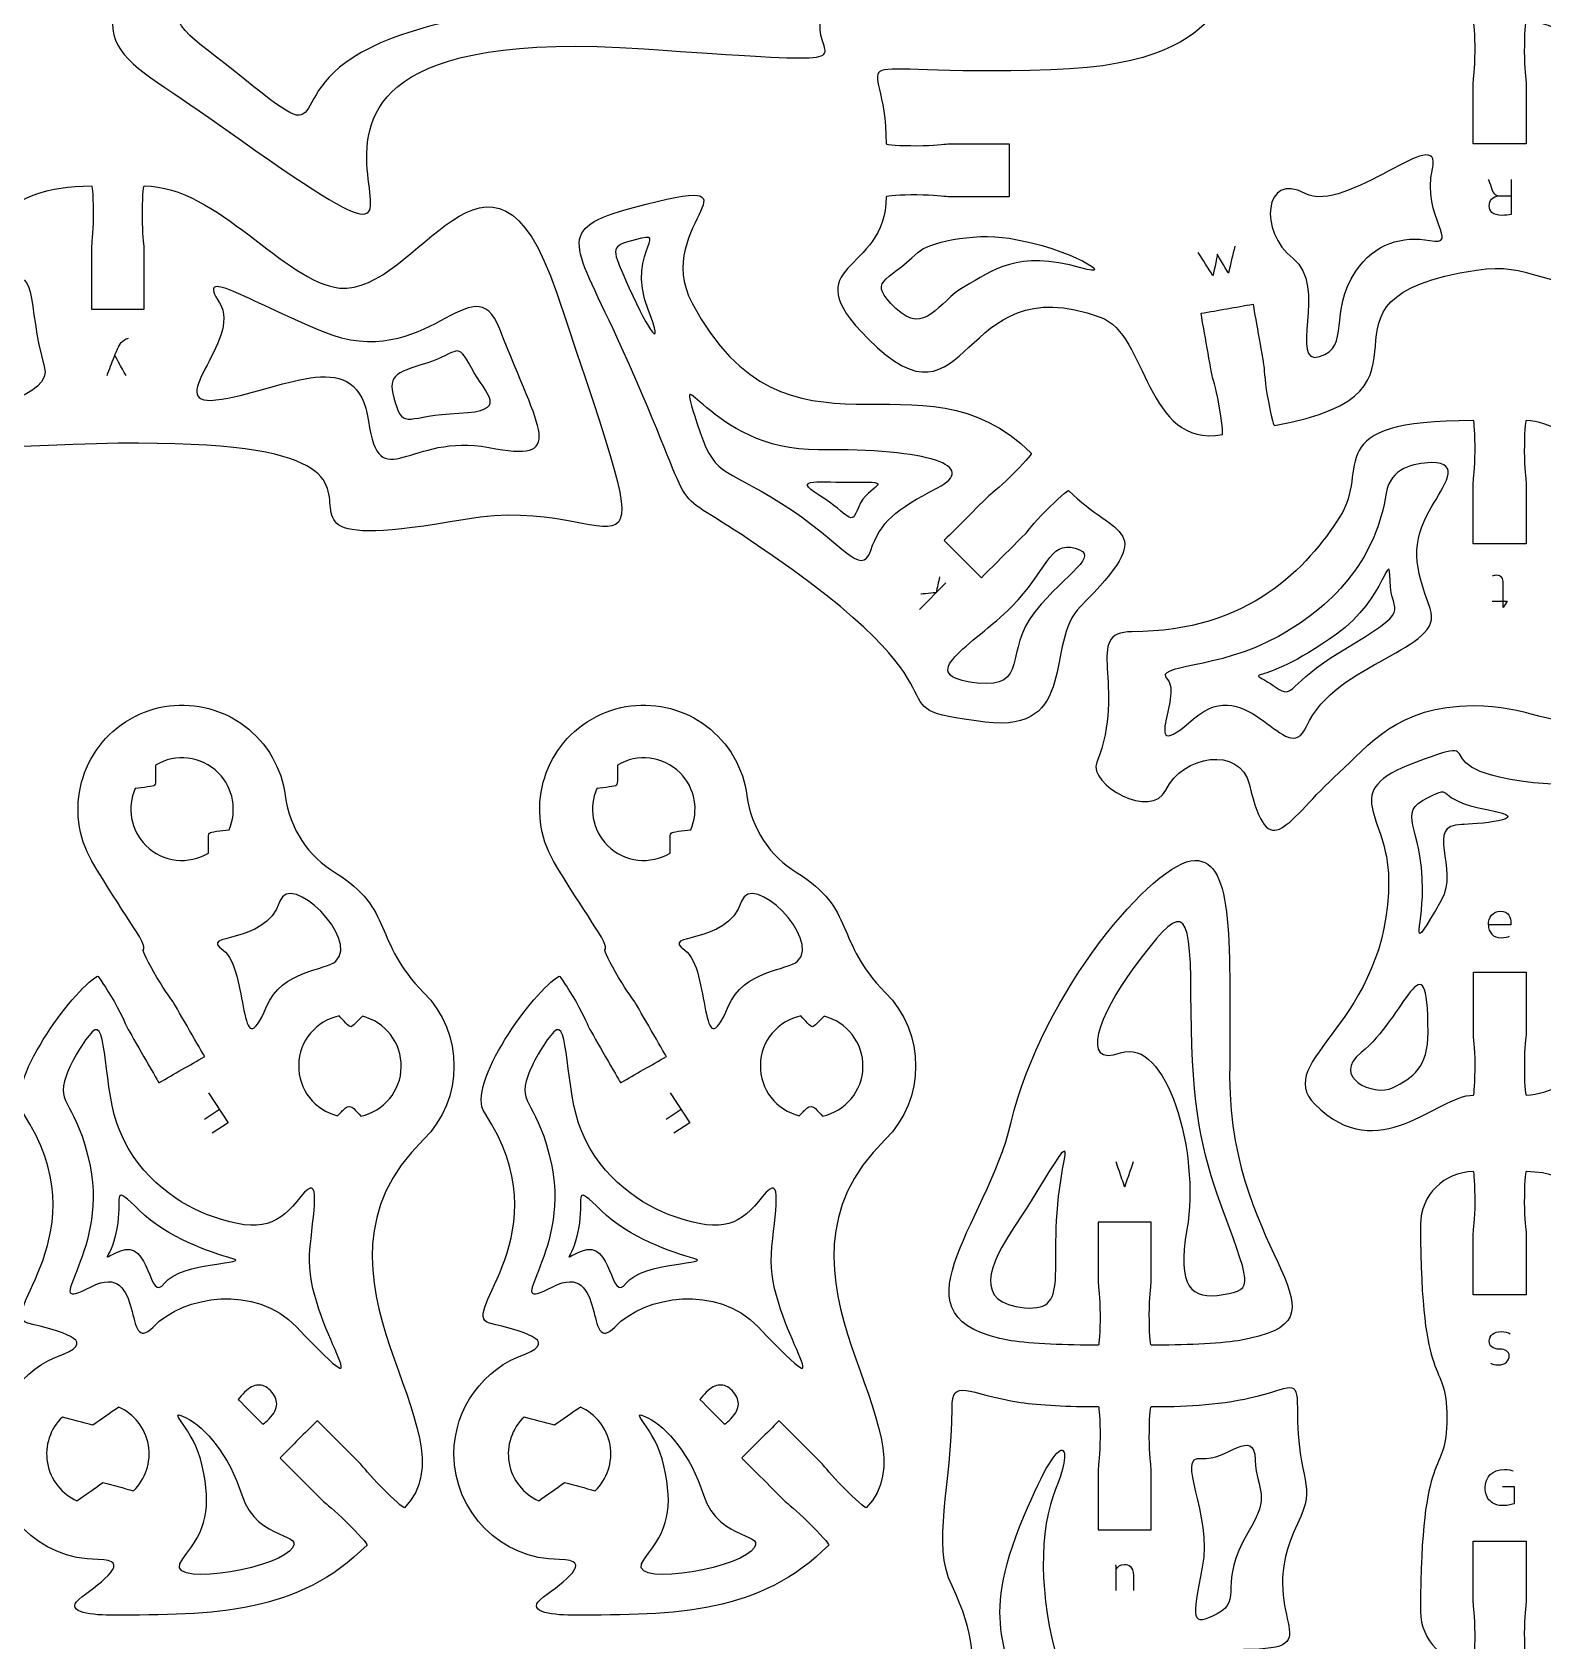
# Model space of a CAD drawing. Extents: x 0 to 300, y 0 to 300.
# Drawn here: x 59.6 to 145.5, y 57.9 to 149.4 of the extents above; entities that cross this region are included whole.
import ezdxf

# ---------------------------------------------------------------- set-up
doc = ezdxf.new("R2010")
doc.units = 0
doc.header["$MEASUREMENT"] = 0
doc.layers.add('DEFAULT', color=7, linetype='CONTINUOUS')

msp = doc.modelspace()

# ---------------------------------------------------------------- linework, layer by layer
at = {"layer": 'DEFAULT', "color": 250}
for points in [[(111.559, 118.071), (110.054, 116.566)], [(69.645, 89.077), (70.755, 87.388), (69.845, 86.791)], [(95.894, 89.077), (97.003, 87.388), (96.093, 86.791)], [(70.266, 88.132), (69.408, 87.569)], [(96.514, 88.132), (95.657, 87.569)]]:
    msp.add_lwpolyline(points, dxfattribs=at)
at = {"layer": 'DEFAULT', "color": 1}
for points, knots in [([(295.05, 0.05), (198.383, 0.05), (101.717, 0.05), (5.05, 0.05), (2.3, 0.05), (0.05, 2.3), (0.05, 5.05), (0.05, 101.717), (0.05, 198.383), (0.05, 295.05), (0.05, 297.8), (2.3, 300.05), (5.05, 300.05), (101.717, 300.05), (198.383, 300.05), (295.05, 300.05), (297.8, 300.05), (300.05, 297.8), (300.05, 295.05), (300.05, 198.383), (300.05, 101.717), (300.05, 5.05), (300.05, 2.3), (297.8, 0.05), (295.05, 0.05)], [0, 0, 0, 0, 822.047, 822.047, 822.047, 823.047, 823.047, 823.047, 1645.094, 1645.094, 1645.094, 1646.094, 1646.094, 1646.094, 2468.141, 2468.141, 2468.141, 2469.141, 2469.141, 2469.141, 3291.188, 3291.188, 3291.188, 3292.188, 3292.188, 3292.188, 3292.188]), ([(91.622, 163.891), (102.022, 163.891), (93.544, 157.471), (102.013, 158.884), (126.506, 162.969), (86.868, 168.822), (107.954, 168.822), (110.569, 168.822), (118.786, 166.207), (119.034, 163.714), (119.397, 160.046), (123.925, 159.52), (121.757, 158.861), (88.284, 148.684), (118.214, 146.799), (94.404, 148.431), (64.184, 150.502), (90.905, 129.419), (69.655, 144.526), (63.707, 148.754), (61.535, 148.365), (68.659, 157.973), (73.337, 164.281), (71.813, 145.024), (80.328, 158.485), (82.563, 162.019), (84.316, 163.891), (88.62, 163.891), (88.677, 163.891), (88.723, 163.104), (88.723, 162.137), (88.723, 161.171), (88.62, 160.56), (88.62, 160.387), (88.62, 159.221), (88.62, 158.054), (88.62, 156.888), (89.621, 156.888), (90.622, 156.888), (91.622, 156.888), (91.622, 158.054), (91.622, 159.221), (91.622, 160.387), (91.622, 160.56), (91.52, 161.171), (91.52, 162.137), (91.52, 163.104), (91.566, 163.891), (91.622, 163.891)], [1, 1, 1, 1, 2, 2, 2, 3, 3, 3, 4, 4, 4, 5, 5, 5, 6, 6, 6, 7, 7, 7, 8, 8, 8, 9, 9, 9, 10, 10, 10, 11, 11, 11, 12, 12, 12, 21.92, 21.92, 21.92, 30.43, 30.43, 30.43, 40.35, 40.35, 40.35, 41.35, 41.35, 41.35, 42.35, 42.35, 42.35, 42.35]), ([(192.958, 131.943), (187.046, 126.03), (187.988, 136.176), (179.768, 133.188), (177.027, 132.193), (177.219, 125.73), (172.82, 126.505), (172.764, 126.526), (172.857, 127.299), (173.025, 128.244), (173.192, 129.197), (173.396, 129.779), (173.425, 129.953), (173.577, 130.813), (174.034, 133.399), (174.034, 133.399), (173.05, 133.572), (172.065, 133.745), (171.081, 133.918), (171.081, 133.918), (170.624, 131.333), (170.472, 130.472), (170.443, 130.299), (170.433, 129.683), (170.266, 128.73), (170.099, 127.777), (169.92, 127.016), (169.863, 127.026), (158.969, 128.945), (169.28, 134.197), (158.365, 135.858), (155.236, 136.335), (154.753, 134.814), (150.054, 134.814), (145.355, 134.814), (144.864, 136.335), (141.735, 135.858), (130.82, 134.197), (141.135, 128.945), (130.237, 127.025), (130.183, 127.016), (130.004, 127.777), (129.834, 128.728), (129.668, 129.682), (129.661, 130.299), (129.628, 130.471), (129.48, 131.333), (129.023, 133.918), (129.023, 133.918), (128.037, 133.745), (127.052, 133.571), (126.066, 133.398), (126.066, 133.398), (126.523, 130.812), (126.675, 129.952), (126.704, 129.778), (126.909, 129.196), (127.079, 128.244), (127.243, 127.297), (127.336, 126.524), (127.283, 126.505), (122.881, 125.728), (123.073, 132.193), (120.332, 133.188), (112.112, 136.176), (113.054, 126.03), (107.142, 131.943), (102.718, 136.366), (108.165, 135.555), (108.165, 140.028), (108.2, 140.081), (108.966, 140.127), (109.914, 140.127), (110.885, 140.127), (111.491, 140.028), (111.664, 140.028), (112.831, 140.028), (113.997, 140.028), (115.164, 140.028), (115.164, 141.028), (115.164, 142.027), (115.164, 143.027), (113.997, 143.027), (112.831, 143.027), (111.664, 143.027), (111.491, 143.027), (110.885, 142.928), (109.914, 142.928), (108.948, 142.928), (108.165, 142.97), (108.165, 143.027), (108.165, 148.95), (104.394, 146.823), (117.52, 147.236), (129.472, 147.606), (125.867, 153.529), (130.146, 152.005), (132.334, 151.225), (136.2, 150.026), (141.548, 150.026), (141.601, 149.991), (141.647, 149.225), (141.647, 148.276), (141.647, 147.306), (141.548, 146.699), (141.548, 146.526), (141.548, 145.36), (141.548, 144.193), (141.548, 143.027), (142.548, 143.027), (143.547, 143.027), (144.547, 143.027), (144.547, 144.193), (144.547, 145.36), (144.547, 146.526), (144.547, 146.699), (144.448, 147.306), (144.448, 148.276), (144.448, 149.243), (144.49, 150.026), (144.547, 150.026), (145.933, 150.026), (147.009, 148.841), (150.05, 148.841), (153.091, 148.841), (154.167, 150.026), (155.553, 150.026), (155.61, 150.026), (155.652, 149.243), (155.652, 148.276), (155.652, 147.306), (155.553, 146.699), (155.553, 146.526), (155.553, 145.36), (155.553, 144.193), (155.553, 143.027), (156.553, 143.027), (157.552, 143.027), (158.552, 143.027), (158.552, 144.193), (158.552, 145.36), (158.552, 146.526), (158.552, 146.699), (158.453, 147.306), (158.453, 148.276), (158.453, 149.225), (158.499, 149.991), (158.552, 150.026), (163.9, 150.026), (167.767, 151.225), (169.954, 152.005), (174.233, 153.529), (170.628, 147.606), (182.58, 147.236), (195.707, 146.823), (191.935, 148.95), (191.935, 143.027), (191.935, 142.97), (191.152, 142.928), (190.186, 142.928), (189.215, 142.928), (188.609, 143.027), (188.436, 143.027), (187.269, 143.027), (186.103, 143.027), (184.936, 143.027), (184.936, 142.027), (184.936, 141.028), (184.936, 140.028), (186.103, 140.028), (187.269, 140.028), (188.436, 140.028), (188.609, 140.028), (189.215, 140.127), (190.186, 140.127), (191.135, 140.127), (191.9, 140.081), (191.935, 140.028), (191.935, 135.555), (197.382, 136.366), (192.958, 131.943)], [1, 1, 1, 1, 2, 2, 2, 3, 3, 3, 4, 4, 4, 5, 5, 5, 6, 6, 6, 14.499437, 14.499437, 14.499437, 15.499437, 15.499437, 15.499437, 16.499437, 16.499437, 16.499437, 17.499437, 17.499437, 17.499437, 18.499437, 18.499437, 18.499437, 19.499437, 19.499437, 19.499437, 20.499437, 20.499437, 20.499437, 21.499437, 21.499437, 21.499437, 22.499437, 22.499437, 22.499437, 23.499437, 23.499437, 23.499437, 24.499437, 24.499437, 24.499437, 33.008257, 33.008257, 33.008257, 34.008257, 34.008257, 34.008257, 35.008257, 35.008257, 35.008257, 36.008257, 36.008257, 36.008257, 37.008257, 37.008257, 37.008257, 38.008257, 38.008257, 38.008257, 39.008257, 39.008257, 39.008257, 40.008257, 40.008257, 40.008257, 41.008257, 41.008257, 41.008257, 50.928257, 50.928257, 50.928257, 59.428257, 59.428257, 59.428257, 69.348257, 69.348257, 69.348257, 70.348257, 70.348257, 70.348257, 71.348257, 71.348257, 71.348257, 72.348257, 72.348257, 72.348257, 73.348257, 73.348257, 73.348257, 74.348257, 74.348257, 74.348257, 75.348257, 75.348257, 75.348257, 76.348257, 76.348257, 76.348257, 86.268257, 86.268257, 86.268257, 94.768257, 94.768257, 94.768257, 104.688257, 104.688257, 104.688257, 105.688257, 105.688257, 105.688257, 106.688257, 106.688257, 106.688257, 107.688257, 107.688257, 107.688257, 108.688257, 108.688257, 108.688257, 109.688257, 109.688257, 109.688257, 110.688257, 110.688257, 110.688257, 120.608257, 120.608257, 120.608257, 129.108257, 129.108257, 129.108257, 139.028257, 139.028257, 139.028257, 140.028257, 140.028257, 140.028257, 141.028257, 141.028257, 141.028257, 142.028257, 142.028257, 142.028257, 143.028257, 143.028257, 143.028257, 144.028257, 144.028257, 144.028257, 145.028257, 145.028257, 145.028257, 146.028257, 146.028257, 146.028257, 155.948257, 155.948257, 155.948257, 164.448257, 164.448257, 164.448257, 174.368257, 174.368257, 174.368257, 175.368257, 175.368257, 175.368257, 176.368257, 176.368257, 176.368257, 177.368257, 177.368257, 177.368257, 177.368257]), ([(26.414, 143.638), (34.8, 150.944), (47.337, 146.704), (49.163, 144.92), (50.989, 143.135), (52.151, 145.905), (54.143, 147.259), (56.136, 148.614), (59.622, 151.436), (46.424, 151.768), (33.226, 152.1), (11.907, 149.341), (11.644, 144.463), (11.312, 138.295), (2.271, 134.566), (7.25, 133.953), (41.687, 129.716), (24.88, 122.943), (50.199, 125.179), (93.281, 128.983), (65.465, 118.363), (84.225, 121.684), (93.513, 123.327), (96.019, 114.99), (89.434, 134.545), (85.702, 145.628), (81.481, 134.392), (77.095, 134.834), (73.945, 135.152), (70.161, 140.638), (65.983, 140.638), (65.926, 140.638), (65.88, 139.851), (65.88, 138.885), (65.88, 137.918), (65.983, 137.308), (65.983, 137.135), (65.983, 135.968), (65.983, 134.802), (65.983, 133.635), (64.982, 133.635), (63.981, 133.635), (62.981, 133.635), (62.981, 134.802), (62.981, 135.968), (62.981, 137.135), (62.981, 137.308), (63.083, 137.918), (63.083, 138.885), (63.083, 139.851), (63.037, 140.638), (62.981, 140.638), (52.581, 140.638), (61.215, 130.034), (37.754, 134.554), (21.647, 137.657), (23.825, 141.382), (26.414, 143.638)], [1, 1, 1, 1, 2, 2, 2, 3, 3, 3, 4, 4, 4, 5, 5, 5, 6, 6, 6, 7, 7, 7, 8, 8, 8, 9, 9, 9, 10, 10, 10, 11, 11, 11, 12, 12, 12, 13, 13, 13, 22.92, 22.92, 22.92, 31.43, 31.43, 31.43, 41.35, 41.35, 41.35, 42.35, 42.35, 42.35, 43.35, 43.35, 43.35, 44.35, 44.35, 44.35, 45.35, 45.35, 45.35, 45.35]), ([(116.414, 125.443), (110.112, 131.744), (102.618, 123.758), (97.133, 133.974), (94.717, 138.476), (101.936, 141.558), (93.797, 139.413), (89.178, 138.195), (90.44, 137.385), (93.123, 131.454), (97.883, 120.929), (95.222, 123.982), (100.436, 120.49), (114.507, 111.065), (106.576, 111.054), (113.79, 110.162), (119.148, 109.5), (117.151, 114.678), (119.206, 116.732), (123.784, 121.31), (121.241, 120.616), (118.537, 123.32), (118.497, 123.36), (117.908, 122.836), (117.225, 122.153), (116.541, 121.469), (116.182, 120.965), (116.06, 120.843), (115.235, 120.018), (114.41, 119.193), (113.586, 118.368), (112.878, 119.076), (112.17, 119.783), (111.463, 120.491), (111.463, 120.491), (113.318, 122.347), (113.937, 122.966), (114.059, 123.088), (114.563, 123.447), (115.247, 124.131), (115.93, 124.814), (116.454, 125.403), (116.414, 125.443)], [1, 1, 1, 1, 2, 2, 2, 3, 3, 3, 4, 4, 4, 5, 5, 5, 6, 6, 6, 7, 7, 7, 8, 8, 8, 9, 9, 9, 10, 10, 10, 19.919294, 19.919294, 19.919294, 28.429324, 28.429324, 28.429324, 29.429324, 29.429324, 29.429324, 30.429324, 30.429324, 30.429324, 31.429324, 31.429324, 31.429324, 31.429324]), ([(176.032, 106.297), (175.097, 108.275), (171.816, 108.834), (171.284, 106.597), (170.155, 101.879), (169.188, 104.559), (166.197, 107.28), (164.493, 108.83), (162.881, 111.094), (158.552, 111.094), (155.324, 111.094), (154.745, 109.956), (150.046, 109.956), (145.347, 109.956), (144.776, 111.094), (141.548, 111.094), (137.219, 111.094), (135.607, 108.83), (133.903, 107.28), (130.908, 104.559), (129.942, 101.879), (128.816, 106.597), (128.28, 108.834), (125.003, 108.275), (124.068, 106.297), (123.26, 104.589), (119.634, 106.601), (120.145, 107.877), (121.884, 112.205), (119.316, 115.298), (122.142, 115.298), (128.848, 115.298), (132.132, 118.999), (133.946, 121.803), (135.755, 124.607), (132.573, 127.298), (141.552, 127.298), (141.605, 127.264), (141.647, 126.498), (141.647, 125.549), (141.647, 124.58), (141.548, 123.972), (141.548, 123.799), (141.548, 122.632), (141.548, 121.465), (141.548, 120.297), (142.548, 120.297), (143.547, 120.297), (144.547, 120.297), (144.547, 121.465), (144.547, 122.632), (144.547, 123.799), (144.547, 123.972), (144.448, 124.58), (144.448, 125.549), (144.448, 126.517), (144.49, 127.298), (144.547, 127.298), (145.933, 127.298), (147.009, 126.115), (150.05, 126.115), (153.091, 126.115), (154.167, 127.298), (155.553, 127.298), (155.61, 127.298), (155.652, 126.517), (155.652, 125.549), (155.652, 124.58), (155.553, 123.972), (155.553, 123.799), (155.553, 122.632), (155.553, 121.465), (155.553, 120.297), (156.553, 120.297), (157.552, 120.297), (158.552, 120.297), (158.552, 121.465), (158.552, 122.632), (158.552, 123.799), (158.552, 123.972), (158.453, 124.58), (158.453, 125.549), (158.453, 126.498), (158.496, 127.264), (158.548, 127.298), (167.527, 127.298), (164.345, 124.607), (166.154, 121.803), (167.968, 118.999), (171.252, 115.298), (177.958, 115.298), (180.784, 115.298), (178.212, 112.205), (179.955, 107.877), (180.467, 106.601), (176.84, 104.589), (176.032, 106.297)], [1, 1, 1, 1, 2, 2, 2, 3, 3, 3, 4, 4, 4, 5, 5, 5, 6, 6, 6, 7, 7, 7, 8, 8, 8, 9, 9, 9, 10, 10, 10, 11, 11, 11, 12, 12, 12, 13, 13, 13, 14, 14, 14, 15, 15, 15, 24.927, 24.927, 24.927, 33.427, 33.427, 33.427, 43.354, 43.354, 43.354, 44.354, 44.354, 44.354, 45.354, 45.354, 45.354, 46.354, 46.354, 46.354, 47.354, 47.354, 47.354, 48.354, 48.354, 48.354, 49.354, 49.354, 49.354, 59.281, 59.281, 59.281, 67.781, 67.781, 67.781, 77.708, 77.708, 77.708, 78.708, 78.708, 78.708, 79.708, 79.708, 79.708, 80.708, 80.708, 80.708, 81.708, 81.708, 81.708, 82.708, 82.708, 82.708, 83.708, 83.708, 83.708, 83.708]), ([(61.399, 74.233), (59.046, 73.425), (57.346, 71.185), (57.346, 68.557), (57.346, 65.244), (60.034, 62.556), (63.346, 62.556), (65.389, 62.556), (63.551, 61.261), (62.436, 60.432), (61.322, 59.603), (62.789, 59.395), (64.066, 59.395), (70.056, 59.395), (74.734, 59.455), (78.653, 63.378), (78.692, 63.417), (78.17, 64.003), (77.486, 64.683), (76.805, 65.368), (76.304, 65.728), (76.181, 65.851), (75.56, 66.468), (73.704, 68.328), (73.704, 68.328), (74.411, 69.034), (75.117, 69.741), (75.824, 70.448), (75.824, 70.448), (77.683, 68.592), (78.301, 67.971), (78.424, 67.848), (78.784, 67.35), (79.468, 66.666), (80.153, 65.982), (80.735, 65.46), (80.777, 65.498), (85.018, 69.742), (73.979, 78.717), (81.864, 86.425), (84.171, 88.732), (84.171, 92.486), (81.864, 94.793), (79.003, 97.654), (80.181, 99.573), (76.854, 101.595), (75.337, 102.515), (74.247, 104.089), (74, 105.98), (73.902, 106.731), (73.658, 107.475), (73.256, 108.17), (71.626, 110.996), (68, 111.966), (65.177, 110.333), (62.352, 108.703), (61.381, 105.076), (63.011, 102.251), (64.585, 99.524), (66.285, 97.428), (65.922, 97.217), (65.876, 97.174), (66.225, 96.479), (66.705, 95.647), (67.188, 94.811), (67.583, 94.334), (67.672, 94.183), (68.109, 93.428), (69.421, 91.152), (69.421, 91.152), (68.555, 90.653), (67.688, 90.153), (66.821, 89.653), (66.821, 89.653), (65.509, 91.925), (65.068, 92.683), (64.983, 92.835), (64.765, 93.414), (64.285, 94.25), (63.798, 95.086), (63.368, 95.742), (63.322, 95.717), (61.882, 94.888), (57.967, 89.515), (59.092, 87.949), (63.618, 81.091), (57.504, 76.494), (59.371, 75.997), (61.233, 75.5), (63.311, 75.045), (61.399, 74.233)], [4, 4, 4, 4, 5, 5, 5, 6, 6, 6, 7, 7, 7, 8, 8, 8, 9, 9, 9, 10, 10, 10, 11, 11, 11, 12, 12, 12, 20.499424, 20.499424, 20.499424, 21.499424, 21.499424, 21.499424, 22.499424, 22.499424, 22.499424, 23.499424, 23.499424, 23.499424, 24.499424, 24.499424, 24.499424, 25.499424, 25.499424, 25.499424, 26.499424, 26.499424, 26.499424, 27.499424, 27.499424, 27.499424, 28.499424, 28.499424, 28.499424, 29.499424, 29.499424, 29.499424, 30.499424, 30.499424, 30.499424, 31.499424, 31.499424, 31.499424, 32.499424, 32.499424, 32.499424, 33.499424, 33.499424, 33.499424, 34.499424, 34.499424, 34.499424, 43.007032, 43.007032, 43.007032, 44.007032, 44.007032, 44.007032, 45.007032, 45.007032, 45.007032, 46.007032, 46.007032, 46.007032, 47.007032, 47.007032, 47.007032, 48.007032, 48.007032, 48.007032, 49.007032, 49.007032, 49.007032, 49.007032]), ([(87.648, 74.233), (85.295, 73.425), (83.594, 71.185), (83.594, 68.557), (83.594, 65.244), (86.282, 62.556), (89.595, 62.556), (91.637, 62.556), (89.8, 61.261), (88.685, 60.432), (87.57, 59.603), (89.038, 59.395), (90.315, 59.395), (96.305, 59.395), (100.983, 59.455), (104.902, 63.378), (104.941, 63.417), (104.419, 64.003), (103.734, 64.683), (103.053, 65.368), (102.552, 65.728), (102.429, 65.851), (101.808, 66.468), (99.952, 68.328), (99.952, 68.328), (100.659, 69.034), (101.366, 69.741), (102.073, 70.448), (102.073, 70.448), (103.932, 68.592), (104.549, 67.971), (104.673, 67.848), (105.032, 67.35), (105.717, 66.666), (106.401, 65.982), (106.983, 65.46), (107.026, 65.498), (111.266, 69.742), (100.228, 78.717), (108.112, 86.425), (110.419, 88.732), (110.419, 92.486), (108.112, 94.793), (105.251, 97.654), (106.429, 99.573), (103.103, 101.595), (101.586, 102.515), (100.496, 104.089), (100.249, 105.98), (100.15, 106.731), (99.907, 107.475), (99.504, 108.17), (97.875, 110.996), (94.248, 111.966), (91.426, 110.333), (88.6, 108.703), (87.63, 105.076), (89.26, 102.251), (90.833, 99.524), (92.534, 97.428), (92.17, 97.217), (92.124, 97.174), (92.474, 96.479), (92.953, 95.647), (93.437, 94.811), (93.832, 94.334), (93.92, 94.183), (94.357, 93.428), (95.67, 91.152), (95.67, 91.152), (94.803, 90.653), (93.936, 90.153), (93.07, 89.653), (93.07, 89.653), (91.757, 91.925), (91.316, 92.683), (91.232, 92.835), (91.013, 93.414), (90.533, 94.25), (90.046, 95.086), (89.616, 95.742), (89.57, 95.717), (88.131, 94.888), (84.215, 89.515), (85.34, 87.949), (89.867, 81.091), (83.753, 76.494), (85.619, 75.997), (87.482, 75.5), (89.56, 75.045), (87.648, 74.233)], [4, 4, 4, 4, 5, 5, 5, 6, 6, 6, 7, 7, 7, 8, 8, 8, 9, 9, 9, 10, 10, 10, 11, 11, 11, 12, 12, 12, 20.499424, 20.499424, 20.499424, 21.499424, 21.499424, 21.499424, 22.499424, 22.499424, 22.499424, 23.499424, 23.499424, 23.499424, 24.499424, 24.499424, 24.499424, 25.499424, 25.499424, 25.499424, 26.499424, 26.499424, 26.499424, 27.499424, 27.499424, 27.499424, 28.499424, 28.499424, 28.499424, 29.499424, 29.499424, 29.499424, 30.499424, 30.499424, 30.499424, 31.499424, 31.499424, 31.499424, 32.499424, 32.499424, 32.499424, 33.499424, 33.499424, 33.499424, 34.499424, 34.499424, 34.499424, 43.007032, 43.007032, 43.007032, 44.007032, 44.007032, 44.007032, 45.007032, 45.007032, 45.007032, 46.007032, 46.007032, 46.007032, 47.007032, 47.007032, 47.007032, 48.007032, 48.007032, 48.007032, 49.007032, 49.007032, 49.007032, 49.007032]), ([(167.564, 88.432), (163.927, 84.794), (160.607, 88.954), (158.55, 88.954), (158.497, 88.954), (158.451, 89.733), (158.451, 90.703), (158.451, 91.67), (158.55, 92.277), (158.55, 92.453), (158.55, 93.62), (158.55, 94.786), (158.55, 95.953), (157.551, 95.953), (156.551, 95.953), (155.551, 95.953), (155.551, 94.786), (155.551, 93.62), (155.551, 92.453), (155.551, 92.277), (155.65, 91.67), (155.65, 90.703), (155.65, 89.733), (155.608, 88.954), (155.551, 88.954), (154.165, 88.954), (153.089, 90.065), (150.048, 90.065), (147.011, 90.065), (145.935, 88.954), (144.548, 88.954), (144.495, 88.954), (144.45, 89.733), (144.45, 90.703), (144.45, 91.67), (144.548, 92.277), (144.548, 92.453), (144.548, 93.62), (144.548, 94.786), (144.548, 95.953), (143.549, 95.953), (142.549, 95.953), (141.55, 95.953), (141.55, 94.786), (141.55, 93.62), (141.55, 92.453), (141.55, 92.277), (141.648, 91.67), (141.648, 90.703), (141.648, 89.733), (141.606, 88.954), (141.55, 88.954), (139.497, 88.954), (136.173, 84.794), (132.536, 88.432), (130.032, 90.936), (136.787, 93.042), (136.731, 101.227), (136.703, 104.97), (133.743, 106.173), (138.265, 107.866), (143.811, 109.947), (136.142, 106.497), (150.048, 106.497), (163.958, 106.497), (156.289, 109.947), (161.835, 107.866), (166.357, 106.173), (163.398, 104.97), (163.369, 101.227), (163.313, 93.042), (170.069, 90.936), (167.564, 88.432)], [1, 1, 1, 1, 2, 2, 2, 3, 3, 3, 4, 4, 4, 13.92, 13.92, 13.92, 22.42, 22.42, 22.42, 32.34, 32.34, 32.34, 33.34, 33.34, 33.34, 34.34, 34.34, 34.34, 35.34, 35.34, 35.34, 36.34, 36.34, 36.34, 37.34, 37.34, 37.34, 38.34, 38.34, 38.34, 48.26, 48.26, 48.26, 56.76, 56.76, 56.76, 66.68, 66.68, 66.68, 67.68, 67.68, 67.68, 68.68, 68.68, 68.68, 69.68, 69.68, 69.68, 70.68, 70.68, 70.68, 71.68, 71.68, 71.68, 72.68, 72.68, 72.68, 73.68, 73.68, 73.68, 74.68, 74.68, 74.68, 75.68, 75.68, 75.68, 75.68]), ([(70.808, 104.039), (70.573, 104.01), (70.337, 103.981), (70.102, 103.951), (69.633, 103.891), (69.633, 103.891), (69.633, 103.457), (69.633, 103.209), (69.633, 102.961), (69.633, 102.713), (68.518, 102.039), (67.04, 102.184), (66.073, 103.15), (65.199, 104.025), (64.997, 105.313), (65.463, 106.378), (65.698, 106.41), (65.934, 106.442), (66.169, 106.473), (66.634, 106.53), (66.634, 106.53), (66.634, 106.957), (66.634, 107.208), (66.634, 107.46), (66.634, 107.712), (67.756, 108.389), (69.231, 108.241), (70.197, 107.274), (71.072, 106.399), (71.273, 105.108), (70.808, 104.039)], [0, 0, 0, 0, 2.015564, 2.015564, 2.015564, 3.015564, 3.015564, 3.015564, 5.125564, 5.125564, 5.125564, 6.125564, 6.125564, 6.125564, 7.125564, 7.125564, 7.125564, 9.143707, 9.143707, 9.143707, 10.143707, 10.143707, 10.143707, 12.283707, 12.283707, 12.283707, 13.283707, 13.283707, 13.283707, 14.283707, 14.283707, 14.283707, 14.283707]), ([(97.056, 104.039), (96.821, 104.01), (96.586, 103.981), (96.351, 103.951), (95.881, 103.891), (95.881, 103.891), (95.881, 103.457), (95.881, 103.209), (95.881, 102.961), (95.881, 102.713), (94.767, 102.039), (93.288, 102.184), (92.322, 103.15), (91.447, 104.025), (91.246, 105.313), (91.712, 106.378), (91.947, 106.41), (92.182, 106.442), (92.417, 106.473), (92.883, 106.53), (92.883, 106.53), (92.883, 106.957), (92.883, 107.208), (92.883, 107.46), (92.883, 107.712), (94.005, 108.389), (95.479, 108.241), (96.446, 107.274), (97.321, 106.399), (97.522, 105.108), (97.056, 104.039)], [0, 0, 0, 0, 2.015564, 2.015564, 2.015564, 3.015564, 3.015564, 3.015564, 5.125564, 5.125564, 5.125564, 6.125564, 6.125564, 6.125564, 7.125564, 7.125564, 7.125564, 9.143707, 9.143707, 9.143707, 10.143707, 10.143707, 10.143707, 12.283707, 12.283707, 12.283707, 13.283707, 13.283707, 13.283707, 14.283707, 14.283707, 14.283707, 14.283707]), ([(128.183, 74.996), (135.353, 76.197), (127.695, 79.535), (127.695, 89.973), (127.695, 97.557), (127.985, 102.297), (125.716, 102.297), (123.448, 102.297), (117.021, 94.793), (115.274, 87.413), (113.856, 81.441), (108.097, 76.197), (115.267, 74.996), (116.4, 74.806), (118.446, 74.738), (120.227, 74.738), (120.284, 74.738), (120.326, 75.521), (120.326, 76.488), (120.326, 77.458), (120.227, 78.065), (120.227, 78.241), (120.227, 79.408), (120.227, 80.574), (120.227, 81.741), (121.227, 81.741), (122.226, 81.741), (123.226, 81.741), (123.226, 80.574), (123.226, 79.408), (123.226, 78.241), (123.226, 78.065), (123.127, 77.458), (123.127, 76.488), (123.127, 75.521), (123.173, 74.738), (123.226, 74.738), (125.008, 74.738), (127.05, 74.806), (128.183, 74.996)], [1, 1, 1, 1, 2, 2, 2, 3, 3, 3, 4, 4, 4, 5, 5, 5, 6, 6, 6, 7, 7, 7, 8, 8, 8, 17.92, 17.92, 17.92, 26.42, 26.42, 26.42, 36.34, 36.34, 36.34, 37.34, 37.34, 37.34, 38.34, 38.34, 38.34, 39.34, 39.34, 39.34, 39.34]), ([(78.297, 87.762), (78.163, 87.906), (78.029, 88.049), (77.895, 88.193), (77.761, 88.334), (77.539, 88.344), (77.408, 88.217), (77.264, 88.071), (77.119, 87.926), (76.974, 87.78), (75.683, 88.101), (74.741, 89.276), (74.766, 90.662), (74.787, 92.041), (75.771, 93.177), (77.066, 93.456), (77.192, 93.321), (77.318, 93.186), (77.443, 93.05), (77.726, 92.772), (77.726, 92.772), (77.987, 93.036), (78.121, 93.169), (78.255, 93.302), (78.389, 93.435), (79.677, 93.114), (80.626, 91.943), (80.597, 90.556), (80.576, 89.177), (79.592, 88.041), (78.297, 87.762)], [0, 0, 0, 0, 1.669731, 1.669731, 1.669731, 2.669731, 2.669731, 2.669731, 4.416299, 4.416299, 4.416299, 5.416299, 5.416299, 5.416299, 6.416299, 6.416299, 6.416299, 7.987095, 7.987095, 7.987095, 8.987095, 8.987095, 8.987095, 10.592243, 10.592243, 10.592243, 11.592243, 11.592243, 11.592243, 12.592243, 12.592243, 12.592243, 12.592243]), ([(104.546, 87.762), (104.412, 87.906), (104.278, 88.049), (104.143, 88.193), (104.009, 88.334), (103.787, 88.344), (103.657, 88.217), (103.512, 88.071), (103.367, 87.926), (103.223, 87.78), (101.932, 88.101), (100.99, 89.276), (101.014, 90.662), (101.035, 92.041), (102.02, 93.177), (103.314, 93.456), (103.44, 93.321), (103.566, 93.186), (103.692, 93.05), (103.974, 92.772), (103.974, 92.772), (104.235, 93.036), (104.369, 93.169), (104.503, 93.302), (104.637, 93.435), (105.925, 93.114), (106.874, 91.943), (106.846, 90.556), (106.825, 89.177), (105.84, 88.041), (104.546, 87.762)], [0, 0, 0, 0, 1.669731, 1.669731, 1.669731, 2.669731, 2.669731, 2.669731, 4.416299, 4.416299, 4.416299, 5.416299, 5.416299, 5.416299, 6.416299, 6.416299, 6.416299, 7.987095, 7.987095, 7.987095, 8.987095, 8.987095, 8.987095, 10.592243, 10.592243, 10.592243, 11.592243, 11.592243, 11.592243, 12.592243, 12.592243, 12.592243, 12.592243]), ([(161.551, 59.603), (161.551, 57.945), (160.206, 56.604), (158.548, 56.604), (158.496, 56.604), (158.45, 57.388), (158.45, 58.354), (158.45, 59.324), (158.548, 59.931), (158.548, 60.108), (158.548, 61.274), (158.548, 62.441), (158.548, 63.607), (157.549, 63.607), (156.549, 63.607), (155.55, 63.607), (155.55, 62.441), (155.55, 61.274), (155.55, 60.108), (155.55, 59.931), (155.649, 59.324), (155.649, 58.358), (155.649, 57.388), (155.599, 56.604), (155.543, 56.604), (152.795, 56.604), (152.421, 58.361), (150.046, 58.361), (147.672, 58.361), (147.298, 56.604), (144.547, 56.604), (144.494, 56.604), (144.448, 57.388), (144.448, 58.354), (144.448, 59.324), (144.547, 59.931), (144.547, 60.108), (144.547, 61.274), (144.547, 62.441), (144.547, 63.607), (143.547, 63.607), (142.548, 63.607), (141.548, 63.607), (141.548, 62.441), (141.548, 61.274), (141.548, 60.108), (141.548, 59.931), (141.647, 59.324), (141.647, 58.358), (141.647, 57.388), (141.605, 56.604), (141.548, 56.604), (139.89, 56.608), (138.549, 57.949), (138.549, 59.607), (138.549, 69.336), (140.049, 67.107), (140.049, 70.607), (140.049, 74.106), (138.549, 71.873), (138.549, 81.606), (138.549, 83.264), (139.89, 84.604), (141.548, 84.604), (141.605, 84.604), (141.65, 83.821), (141.65, 82.855), (141.65, 81.888), (141.548, 81.281), (141.548, 81.105), (141.548, 79.938), (141.548, 78.772), (141.548, 77.605), (142.549, 77.605), (143.549, 77.605), (144.55, 77.605), (144.55, 78.772), (144.55, 79.938), (144.55, 81.105), (144.55, 81.281), (144.448, 81.888), (144.448, 82.855), (144.448, 83.821), (144.494, 84.604), (144.55, 84.604), (147.298, 84.604), (147.676, 82.851), (150.046, 82.851), (152.421, 82.851), (152.798, 84.604), (155.546, 84.604), (155.603, 84.604), (155.652, 83.821), (155.652, 82.855), (155.652, 81.888), (155.55, 81.281), (155.55, 81.105), (155.55, 79.938), (155.55, 78.772), (155.55, 77.605), (156.551, 77.605), (157.551, 77.605), (158.552, 77.605), (158.552, 78.772), (158.552, 79.938), (158.552, 81.105), (158.552, 81.281), (158.45, 81.888), (158.45, 82.855), (158.45, 83.821), (158.496, 84.604), (158.552, 84.604), (160.21, 84.604), (161.551, 83.264), (161.551, 81.606), (161.551, 71.873), (160.048, 74.106), (160.048, 70.607), (160.048, 67.107), (161.551, 69.333), (161.551, 59.603)], [1, 1, 1, 1, 2, 2, 2, 3, 3, 3, 4, 4, 4, 13.92, 13.92, 13.92, 22.42, 22.42, 22.42, 32.34, 32.34, 32.34, 33.34, 33.34, 33.34, 34.34, 34.34, 34.34, 35.34, 35.34, 35.34, 36.34, 36.34, 36.34, 37.34, 37.34, 37.34, 38.34, 38.34, 38.34, 48.26, 48.26, 48.26, 56.76, 56.76, 56.76, 66.68, 66.68, 66.68, 67.68, 67.68, 67.68, 68.68, 68.68, 68.68, 69.68, 69.68, 69.68, 70.68, 70.68, 70.68, 71.68, 71.68, 71.68, 72.68, 72.68, 72.68, 73.68, 73.68, 73.68, 74.68, 74.68, 74.68, 84.6, 84.6, 84.6, 93.11, 93.11, 93.11, 103.03, 103.03, 103.03, 104.03, 104.03, 104.03, 105.03, 105.03, 105.03, 106.03, 106.03, 106.03, 107.03, 107.03, 107.03, 108.03, 108.03, 108.03, 109.03, 109.03, 109.03, 118.95, 118.95, 118.95, 127.46, 127.46, 127.46, 137.38, 137.38, 137.38, 138.38, 138.38, 138.38, 139.38, 139.38, 139.38, 140.38, 140.38, 140.38, 141.38, 141.38, 141.38, 142.38, 142.38, 142.38, 142.38]), ([(128.909, 71.757), (126.955, 71.306), (124.898, 71.245), (123.226, 71.245), (123.173, 71.245), (123.127, 70.466), (123.127, 69.496), (123.127, 68.529), (123.226, 67.922), (123.226, 67.746), (123.226, 66.579), (123.226, 65.413), (123.226, 64.246), (122.226, 64.246), (121.227, 64.246), (120.227, 64.246), (120.227, 65.413), (120.227, 66.579), (120.227, 67.746), (120.227, 67.922), (120.326, 68.529), (120.326, 69.496), (120.326, 70.466), (120.284, 71.245), (120.227, 71.245), (118.555, 71.245), (116.861, 71.326), (115.814, 71.489), (112.736, 71.968), (111.909, 72.921), (111.909, 71.168), (111.909, 66.709), (110.734, 63.453), (111.909, 61.05), (114.555, 55.646), (111.699, 53.715), (113.265, 50.801), (118.619, 40.84), (118.266, 51.839), (121.727, 51.839), (125.187, 51.839), (124.939, 57.441), (128.489, 57.441), (133.81, 57.441), (128.899, 59.173), (131.545, 64.578), (132.719, 66.98), (131.545, 66.709), (131.545, 71.168), (131.545, 72.925), (131.269, 72.301), (128.909, 71.757)], [1, 1, 1, 1, 2, 2, 2, 3, 3, 3, 4, 4, 4, 13.92, 13.92, 13.92, 22.42, 22.42, 22.42, 32.34, 32.34, 32.34, 33.34, 33.34, 33.34, 34.34, 34.34, 34.34, 35.34, 35.34, 35.34, 36.34, 36.34, 36.34, 37.34, 37.34, 37.34, 38.34, 38.34, 38.34, 39.34, 39.34, 39.34, 40.34, 40.34, 40.34, 41.34, 41.34, 41.34, 42.34, 42.34, 42.34, 43.34, 43.34, 43.34, 43.34]), ([(65.378, 66.468), (64.796, 66.621), (64.214, 66.774), (63.632, 66.927), (63.142, 66.583), (62.651, 66.238), (62.161, 65.893), (61.307, 66.278), (60.651, 67.061), (60.478, 68.052), (60.306, 69.04), (60.651, 70.003), (61.329, 70.652), (61.906, 70.497), (62.483, 70.342), (63.061, 70.187), (63.553, 70.531), (64.046, 70.876), (64.539, 71.22), (65.389, 70.832), (66.045, 70.053), (66.222, 69.061), (66.391, 68.074), (66.045, 67.118), (65.378, 66.468)], [0, 0, 0, 0, 5.117861, 5.117861, 5.117861, 10.214311, 10.214311, 10.214311, 11.214311, 11.214311, 11.214311, 12.214311, 12.214311, 12.214311, 17.298649, 17.298649, 17.298649, 22.411476, 22.411476, 22.411476, 23.411476, 23.411476, 23.411476, 24.411476, 24.411476, 24.411476, 24.411476]), ([(91.627, 66.468), (91.045, 66.621), (90.463, 66.774), (89.881, 66.927), (89.39, 66.583), (88.9, 66.238), (88.41, 65.893), (87.556, 66.278), (86.9, 67.061), (86.727, 68.052), (86.554, 69.04), (86.9, 70.003), (87.577, 70.652), (88.154, 70.497), (88.732, 70.342), (89.309, 70.187), (89.802, 70.531), (90.295, 70.876), (90.787, 71.22), (91.637, 70.832), (92.294, 70.053), (92.47, 69.061), (92.639, 68.074), (92.294, 67.118), (91.627, 66.468)], [0, 0, 0, 0, 5.117861, 5.117861, 5.117861, 10.214311, 10.214311, 10.214311, 11.214311, 11.214311, 11.214311, 12.214311, 12.214311, 12.214311, 17.298649, 17.298649, 17.298649, 22.411476, 22.411476, 22.411476, 23.411476, 23.411476, 23.411476, 24.411476, 24.411476, 24.411476, 24.411476])]:
    msp.add_open_spline(points, degree=3, knots=knots, dxfattribs=at)
at = {"layer": 'DEFAULT', "color": 5}
for points, knots in [([(79.704, 153.388), (77.528, 150.965), (75.07, 148.32), (72.356, 151.645), (69.992, 154.54), (70.553, 156.999), (68.374, 152.641), (66.954, 149.801), (68.166, 149.553), (71.113, 147.162), (77.712, 141.808), (72.731, 146.291), (80.078, 149.03), (85.321, 150.985), (86.926, 149.613), (85.68, 154.427), (84.436, 159.24), (88.006, 162.03), (84.809, 160.298), (83.315, 159.489), (81.297, 155.161), (79.704, 153.388)], [0, 0, 0, 0, 1, 1, 1, 2, 2, 2, 3, 3, 3, 4, 4, 4, 5, 5, 5, 6, 6, 6, 7, 7, 7, 7]), ([(20.491, 146.659), (12.786, 144.785), (18.537, 142.47), (12.532, 138.223), (6.848, 134.203), (13.072, 137.276), (22.701, 134.048), (33.524, 130.421), (33.933, 127.79), (40.547, 127.086), (44.698, 126.644), (61.299, 127.018), (60.303, 130.379), (59.307, 133.741), (59.929, 136.978), (57.937, 134.364), (55.945, 131.749), (50.84, 129.77), (40.257, 131.569), (29.673, 133.368), (20.131, 137.075), (20.771, 141.212), (21.58, 146.441), (30.943, 149.201), (20.491, 146.659)], [0, 0, 0, 0, 1, 1, 1, 2, 2, 2, 3, 3, 3, 4, 4, 4, 5, 5, 5, 6, 6, 6, 7, 7, 7, 8, 8, 8, 8]), ([(109.964, 136.854), (108.15, 135.093), (107.038, 135.297), (108.719, 133.679), (110.4, 132.06), (111.085, 134.052), (112.641, 134.924), (114.197, 135.795), (115.629, 137.04), (119.24, 135.982), (121.43, 135.34), (118.664, 137.105), (115.164, 137.663), (113.021, 138.004), (110.515, 137.388), (109.964, 136.854)], [0, 0, 0, 0, 1, 1, 1, 2, 2, 2, 3, 3, 3, 4, 4, 4, 5, 5, 5, 5]), ([(86.201, 132.496), (88.488, 126.582), (90.061, 124.901), (85.578, 125.772), (81.096, 126.644), (79.353, 122.909), (78.73, 127.267), (78.108, 131.624), (74.123, 129.143), (70.388, 128.516), (66.653, 127.889), (71.633, 131.873), (70.264, 133.99), (68.894, 136.107), (71.697, 134.198), (76.116, 132.358), (82.092, 129.871), (84.684, 136.419), (86.201, 132.496)], [0, 0, 0, 0, 1, 1, 1, 2, 2, 2, 3, 3, 3, 4, 4, 4, 5, 5, 5, 6, 6, 6, 6]), ([(97.403, 127.169), (95.991, 131.573), (98.028, 125.564), (104.325, 125.639), (110.621, 125.714), (113.486, 124.704), (111.079, 123.471), (108.673, 122.239), (107.844, 121.527), (107.29, 119.917), (106.736, 118.306), (105.679, 120.419), (102.216, 122.591), (98.753, 124.762), (98.401, 124.058), (97.403, 127.169)], [0, 0, 0, 0, 1, 1, 1, 2, 2, 2, 3, 3, 3, 4, 4, 4, 5, 5, 5, 5]), ([(139.15, 122.356), (137.939, 120.278), (138.222, 119.022), (139.096, 116.611), (139.971, 114.201), (133.745, 113.661), (132.064, 109.905), (130.936, 107.383), (128.809, 113.142), (125.643, 110.341), (122.477, 107.539), (125.03, 111.711), (124.158, 112.582), (123.287, 113.454), (127.013, 113.101), (130.467, 115.031), (133.92, 116.961), (136.024, 119.606), (136.597, 123.183), (136.822, 124.592), (138.171, 124.892), (139.15, 124.908), (140.907, 124.938), (139.87, 123.591), (139.15, 122.356)], [0, 0, 0, 0, 1, 1, 1, 2, 2, 2, 3, 3, 3, 4, 4, 4, 5, 5, 5, 6, 6, 6, 7, 7, 7, 8, 8, 8, 8]), ([(138.975, 92.542), (138.975, 90.501), (138.103, 89.942), (136.983, 89.382), (135.862, 88.821), (133.427, 90.015), (135.171, 91.374), (137.599, 93.264), (138.975, 98.346), (138.975, 92.542)], [0, 0, 0, 0, 1, 1, 1, 2, 2, 2, 3, 3, 3, 3]), ([(64.588, 86.919), (65.74, 84.148), (68.097, 82.67), (69.87, 82.047), (72.704, 81.052), (73.646, 81.627), (74.891, 83.183), (76.136, 84.74), (75.564, 82.29), (75.389, 79.907), (75.099, 75.941), (80.057, 70.136), (74.642, 75.775), (72.289, 78.226), (68.23, 77.575), (66.487, 75.773), (64.744, 73.969), (66.091, 79.66), (62.958, 78.06), (59.826, 76.46), (63.952, 79.812), (62.907, 84.926), (62.16, 88.584), (60.934, 88.381), (61.538, 90.031), (61.88, 90.967), (62.573, 92.077), (63.032, 92.553), (63.903, 93.456), (63.636, 89.208), (64.588, 86.919)], [1, 1, 1, 1, 2, 2, 2, 3, 3, 3, 4, 4, 4, 5, 5, 5, 6, 6, 6, 7, 7, 7, 8, 8, 8, 9, 9, 9, 10, 10, 10, 11, 11, 11, 11]), ([(90.837, 86.919), (91.988, 84.148), (94.346, 82.67), (96.119, 82.047), (98.953, 81.052), (99.895, 81.627), (101.14, 83.183), (102.385, 84.74), (101.812, 82.29), (101.638, 79.907), (101.347, 75.941), (106.305, 70.136), (100.891, 75.775), (98.537, 78.226), (94.479, 77.575), (92.735, 75.773), (90.992, 73.969), (92.339, 79.66), (89.206, 78.06), (86.074, 76.46), (90.2, 79.812), (89.156, 84.926), (88.409, 88.584), (87.182, 88.381), (87.786, 90.031), (88.129, 90.967), (88.821, 92.077), (89.28, 92.553), (90.152, 93.456), (89.885, 89.208), (90.837, 86.919)], [1, 1, 1, 1, 2, 2, 2, 3, 3, 3, 4, 4, 4, 5, 5, 5, 6, 6, 6, 7, 7, 7, 8, 8, 8, 9, 9, 9, 10, 10, 10, 11, 11, 11, 11]), ([(118.302, 85.308), (117.076, 79.281), (118.939, 76.619), (116.034, 76.867), (113.129, 77.116), (113.958, 79.268), (115.535, 81.596), (117.111, 83.923), (118.63, 86.923), (118.302, 85.308)], [0, 0, 0, 0, 1, 1, 1, 2, 2, 2, 3, 3, 3, 3]), ([(115.518, 52.438), (115.393, 48.872), (119.018, 52.953), (117.94, 56.689), (116.862, 60.424), (116.814, 64.242), (117.835, 66.649), (118.856, 69.056), (118.23, 70.634), (115.756, 64.406), (113.282, 58.179), (115.699, 57.602), (115.518, 52.438)], [0, 0, 0, 0, 1, 1, 1, 2, 2, 2, 3, 3, 3, 4, 4, 4, 4])]:
    msp.add_open_spline(points, degree=3, knots=knots, dxfattribs=at)
at = {"layer": 'DEFAULT', "color": 3}
for points, knots in [([(134.865, 135.795), (133.268, 133.427), (134.617, 131.5), (132.811, 130.939), (131.006, 130.379), (133.286, 135.003), (131.305, 136.52), (129.325, 138.036), (129.652, 141.461), (131.979, 140.215), (134.306, 138.97), (139.846, 144.361), (139.224, 141.603), (138.601, 138.846), (140.867, 137.201), (139.078, 137.538), (137.55, 137.827), (135.923, 137.365), (134.865, 135.795)], [0, 0, 0, 0, 1, 1, 1, 2, 2, 2, 3, 3, 3, 4, 4, 4, 5, 5, 5, 6, 6, 6, 6]), ([(93.412, 137.441), (96.38, 138.314), (93.243, 137.158), (94.645, 133.567), (95.567, 131.202), (94.716, 132.202), (93.544, 134.873), (92.704, 136.786), (92.414, 137.147), (93.412, 137.441)], [0, 0, 0, 0, 1, 1, 1, 2, 2, 2, 3, 3, 3, 3]), ([(84.582, 130.305), (85.447, 128.731), (86.782, 127.849), (83.877, 127.724), (80.971, 127.599), (80.734, 126.757), (80.251, 128.319), (79.768, 129.881), (80.183, 129.978), (82.051, 130.573), (83.918, 131.168), (83.721, 131.873), (84.582, 130.305)], [0, 0, 0, 0, 1, 1, 1, 2, 2, 2, 3, 3, 3, 4, 4, 4, 4]), ([(106.237, 123.794), (104.592, 123.759), (102.624, 124.113), (104.371, 123.044), (106.119, 121.974), (106.13, 121.164), (106.609, 122.406), (107.088, 123.647), (108.995, 123.853), (106.237, 123.794)], [0, 0, 0, 0, 1, 1, 1, 2, 2, 2, 3, 3, 3, 3]), ([(113.368, 112.378), (116.29, 112.063), (114.828, 114.204), (116.633, 116.449), (118.439, 118.696), (120.411, 119.598), (118.915, 120.038), (117.418, 120.478), (117.312, 118.729), (115.314, 116.731), (113.07, 114.486), (109.553, 112.789), (113.368, 112.378)], [0, 0, 0, 0, 1, 1, 1, 2, 2, 2, 3, 3, 3, 4, 4, 4, 4]), ([(133.994, 114.162), (131.006, 112.375), (131.358, 111.404), (130.342, 112.126), (128.412, 113.495), (129.093, 111.794), (133.766, 115.155), (136.595, 117.19), (136.775, 120.219), (136.817, 118.185), (136.858, 116.151), (138.327, 116.754), (133.994, 114.162)], [0, 0, 0, 0, 1, 1, 1, 2, 2, 2, 3, 3, 3, 4, 4, 4, 4]), ([(138.975, 105.879), (137.081, 104.932), (138.664, 104.346), (138.664, 100.65), (138.664, 98.409), (137.782, 96.647), (139.722, 100.027), (140.775, 101.864), (138.726, 104.337), (140.888, 104.337), (141.485, 104.337), (145.364, 104.627), (142.408, 105.163), (139.15, 105.754), (140.593, 106.688), (138.975, 105.879)], [0, 0, 0, 0, 1, 1, 1, 2, 2, 2, 3, 3, 3, 4, 4, 4, 5, 5, 5, 5]), ([(73.7, 99.971), (74.288, 101.714), (78.228, 97.859), (76.883, 96.568), (76.348, 96.053), (73.814, 96.065), (72.94, 93.995), (71.33, 90.176), (71.942, 96.153), (70.47, 97.191), (68.997, 98.228), (72.832, 97.396), (73.7, 99.971)], [0, 0, 0, 0, 1, 1, 1, 2, 2, 2, 3, 3, 3, 4, 4, 4, 4]), ([(99.949, 99.971), (100.536, 101.714), (104.477, 97.859), (103.132, 96.568), (102.596, 96.053), (100.062, 96.065), (99.189, 93.995), (97.578, 90.176), (98.191, 96.153), (96.718, 97.191), (95.246, 98.228), (99.081, 97.396), (99.949, 99.971)], [0, 0, 0, 0, 1, 1, 1, 2, 2, 2, 3, 3, 3, 4, 4, 4, 4]), ([(122.254, 96.21), (124.908, 99.781), (125.49, 100.035), (125.492, 94.716), (125.494, 88.989), (125.997, 86.086), (126.989, 83.319), (128.9, 77.991), (129.149, 77.95), (127.323, 77.618), (125.497, 77.285), (124.7, 78.057), (125.263, 81.311), (126.034, 85.768), (124.088, 92.262), (121.494, 91.354), (119.153, 90.534), (120.231, 93.487), (122.254, 96.21)], [0, 0, 0, 0, 1, 1, 1, 2, 2, 2, 3, 3, 3, 4, 4, 4, 5, 5, 5, 6, 6, 6, 6]), ([(64.474, 81.668), (64.684, 83.258), (64.142, 83.941), (65.719, 82.39), (67.296, 80.838), (69.753, 80.008), (70.973, 79.676), (72.193, 79.344), (68.068, 79.51), (67.142, 78.265), (66.217, 77.02), (66.367, 80.844), (64.598, 80.091), (63.229, 79.509), (64.183, 79.469), (64.474, 81.668)], [0, 0, 0, 0, 1, 1, 1, 2, 2, 2, 3, 3, 3, 4, 4, 4, 5, 5, 5, 5]), ([(90.722, 81.668), (90.932, 83.258), (90.39, 83.941), (91.967, 82.39), (93.545, 80.838), (96.001, 80.008), (97.222, 79.676), (98.442, 79.344), (94.316, 79.51), (93.391, 78.265), (92.465, 77.02), (92.615, 80.844), (90.847, 80.091), (89.478, 79.509), (90.432, 79.469), (90.722, 81.668)], [0, 0, 0, 0, 1, 1, 1, 2, 2, 2, 3, 3, 3, 4, 4, 4, 5, 5, 5, 5]), ([(69.281, 67.889), (69.81, 65.424), (69.54, 64.298), (68.171, 62.597), (66.801, 60.895), (73.174, 61.954), (74.245, 63.033), (75.378, 64.175), (72.422, 63.449), (71.529, 66.229), (70.802, 68.495), (69.443, 70.093), (68.375, 70.604), (67.051, 71.238), (68.817, 70.051), (69.281, 67.889)], [0, 0, 0, 0, 1, 1, 1, 2, 2, 2, 3, 3, 3, 4, 4, 4, 5, 5, 5, 5]), ([(95.529, 67.889), (96.058, 65.424), (95.789, 64.298), (94.419, 62.597), (93.05, 60.895), (99.422, 61.954), (100.493, 63.033), (101.626, 64.175), (98.67, 63.449), (97.778, 66.229), (97.051, 68.495), (95.692, 70.093), (94.624, 70.604), (93.3, 71.238), (95.065, 70.051), (95.529, 67.889)], [0, 0, 0, 0, 1, 1, 1, 2, 2, 2, 3, 3, 3, 4, 4, 4, 5, 5, 5, 5]), ([(128.731, 64.073), (130.096, 66.344), (129.231, 66.314), (129.149, 68.223), (129.067, 70.132), (127.572, 68.141), (126.078, 68.307), (124.584, 68.474), (126.741, 65.141), (126.159, 62.118), (125.577, 59.094), (125.494, 58.693), (126.989, 59.474), (128.483, 60.255), (126.985, 61.168), (128.731, 64.073)], [0, 0, 0, 0, 1, 1, 1, 2, 2, 2, 3, 3, 3, 4, 4, 4, 5, 5, 5, 5])]:
    msp.add_open_spline(points, degree=3, knots=knots, dxfattribs=at)
at = {"layer": 'DEFAULT', "color": 250}
for points, knots in [([(142.399, 141.003), (142.443, 140.946), (142.499, 140.771), (142.577, 140.52), (142.685, 140.173), (142.798, 140.078), (143.11, 140.069), (143.304, 140.069), (143.499, 140.069), (143.694, 140.069)], [0, 0, 0, 0, 1, 1, 1, 2, 2, 2, 3.658, 3.658, 3.658, 3.658]), ([(143.694, 141.003), (143.694, 140.338), (143.694, 139.674), (143.694, 139.009), (143.562, 138.982), (143.374, 138.967), (143.194, 138.967), (142.915, 138.967), (142.735, 139.018), (142.609, 139.132), (142.507, 139.222), (142.45, 139.36), (142.45, 139.516), (142.45, 139.783), (142.636, 140.075), (143.013, 140.075)], [0, 0, 0, 0, 5.652, 5.652, 5.652, 6.652, 6.652, 6.652, 7.652, 7.652, 7.652, 8.652, 8.652, 8.652, 9.652, 9.652, 9.652, 9.652]), ([(127.988, 137.222), (127.868, 136.709), (127.749, 136.197), (127.629, 135.685), (127.629, 135.685), (127.06, 136.598), (126.989, 136.76), (126.984, 136.582), (126.744, 135.529), (126.744, 135.529), (126.467, 135.972), (126.189, 136.414), (125.912, 136.856)], [0, 0, 0, 0, 4.474574, 4.474574, 4.474574, 5.491836, 5.491836, 5.491836, 6.491836, 6.491836, 6.491836, 10.931216, 10.931216, 10.931216, 10.931216]), ([(63.872, 129.871), (64.004, 130.216), (64.136, 130.561), (64.268, 130.906), (64.456, 131.403), (64.585, 131.658), (64.766, 131.814), (64.894, 131.928), (65.023, 131.973), (65.089, 131.985)], [0, 0, 0, 0, 3.140282, 3.140282, 3.140282, 4.140282, 4.140282, 4.140282, 5.140282, 5.140282, 5.140282, 5.140282]), ([(111.205, 118.425), (111.138, 118.122), (111.071, 117.819), (111.004, 117.516), (110.942, 117.505), (110.141, 117.437), (110.141, 117.437)], [0, 0, 0, 0, 2.640478, 2.640478, 2.640478, 3.640478, 3.640478, 3.640478, 3.640478]), ([(142.618, 117.032), (142.83, 117.032), (143.042, 117.032), (143.253, 117.032), (143.328, 117.032), (143.403, 117.032), (143.478, 117.032), (143.403, 116.914), (143.328, 116.795), (143.253, 116.676), (143.253, 116.795), (143.253, 116.914), (143.253, 117.032), (143.253, 117.36), (143.253, 117.688), (143.253, 118.016), (143.253, 118.187), (143.226, 118.316), (143.152, 118.394), (143.088, 118.466), (142.99, 118.505), (142.867, 118.505), (142.765, 118.505), (142.684, 118.49), (142.633, 118.469)], [0, 0, 0, 0, 1.802, 1.802, 1.802, 2.439, 2.439, 2.439, 3.633944, 3.633944, 3.633944, 4.644944, 4.644944, 4.644944, 7.432944, 7.432944, 7.432944, 8.432944, 8.432944, 8.432944, 9.432944, 9.432944, 9.432944, 10.432944, 10.432944, 10.432944, 10.432944]), ([(142.408, 98.635), (142.408, 99.073), (142.666, 99.417), (143.089, 99.417), (143.563, 99.417), (143.689, 99.001), (143.689, 98.734), (143.689, 98.68), (143.686, 98.664), (143.683, 98.638), (143.258, 98.637), (142.833, 98.636), (142.408, 98.635), (142.408, 98.197), (142.675, 97.903), (143.122, 97.903), (143.353, 97.903), (143.512, 97.951), (143.605, 97.993)], [0, 0, 0, 0, 1, 1, 1, 2, 2, 2, 3, 3, 3, 6.613009, 6.613009, 6.613009, 7.613009, 7.613009, 7.613009, 8.613009, 8.613009, 8.613009, 8.613009]), ([(122.217, 85.163), (122.103, 84.835), (121.988, 84.508), (121.874, 84.181), (121.816, 84.022), (121.769, 83.878), (121.733, 83.734), (121.73, 83.734), (121.726, 83.734), (121.722, 83.734), (121.682, 83.878), (121.632, 84.022), (121.574, 84.181), (121.461, 84.508), (121.348, 84.835), (121.235, 85.163)], [0, 0, 0, 0, 2.947859, 2.947859, 2.947859, 3.947859, 3.947859, 3.947859, 3.978859, 3.978859, 3.978859, 4.978859, 4.978859, 4.978859, 7.923436, 7.923436, 7.923436, 7.923436]), ([(142.518, 73.726), (142.619, 73.666), (142.781, 73.613), (142.966, 73.613), (143.357, 73.613), (143.594, 73.854), (143.594, 74.148), (143.594, 74.366), (143.337, 74.513), (143.058, 74.513), (142.628, 74.513), (142.454, 74.697), (142.454, 74.968), (142.454, 75.288), (142.702, 75.514), (143.135, 75.514), (143.334, 75.514), (143.519, 75.465), (143.647, 75.39)], [0, 0, 0, 0, 1, 1, 1, 2, 2, 2, 3, 3, 3, 4, 4, 4, 5, 5, 5, 6, 6, 6, 6]), ([(71.33, 71.648), (71.425, 71.777), (71.546, 71.924), (71.693, 72.07), (71.958, 72.335), (72.208, 72.462), (72.449, 72.471), (72.693, 72.482), (72.933, 72.391), (73.164, 72.159), (73.397, 71.926), (73.516, 71.663), (73.514, 71.398), (73.514, 71.131), (73.365, 70.838), (73.087, 70.561), (72.956, 70.429), (72.839, 70.325), (72.735, 70.243), (72.267, 70.711), (71.798, 71.18), (71.33, 71.648)], [0, 0, 0, 0, 1, 1, 1, 2, 2, 2, 3, 3, 3, 4, 4, 4, 5, 5, 5, 6, 6, 6, 11.634227, 11.634227, 11.634227, 11.634227]), ([(97.578, 71.648), (97.674, 71.777), (97.795, 71.924), (97.941, 72.07), (98.206, 72.335), (98.456, 72.462), (98.698, 72.471), (98.942, 72.482), (99.181, 72.391), (99.412, 72.159), (99.646, 71.926), (99.764, 71.663), (99.762, 71.398), (99.762, 71.131), (99.614, 70.838), (99.336, 70.561), (99.204, 70.429), (99.088, 70.325), (98.984, 70.243), (98.515, 70.711), (98.047, 71.18), (97.578, 71.648)], [0, 0, 0, 0, 1, 1, 1, 2, 2, 2, 3, 3, 3, 4, 4, 4, 5, 5, 5, 6, 6, 6, 11.634227, 11.634227, 11.634227, 11.634227]), ([(143.21, 66.7), (143.432, 66.7), (143.654, 66.7), (143.876, 66.7), (143.876, 66.376), (143.876, 66.052), (143.876, 65.728), (143.759, 65.686), (143.528, 65.618), (143.255, 65.618), (142.949, 65.618), (142.697, 65.696), (142.5, 65.884), (142.326, 66.052), (142.218, 66.322), (142.218, 66.637), (142.22, 67.24), (142.634, 67.68), (143.312, 67.68), (143.546, 67.68), (143.729, 67.63), (143.816, 67.588)], [0, 0, 0, 0, 1.887, 1.887, 1.887, 4.641, 4.641, 4.641, 5.641, 5.641, 5.641, 6.641, 6.641, 6.641, 7.641, 7.641, 7.641, 8.641, 8.641, 8.641, 9.641, 9.641, 9.641, 9.641]), ([(121.242, 60.797), (121.242, 61.149), (121.242, 61.501), (121.242, 61.852), (121.242, 62.002), (121.239, 62.134), (121.23, 62.248)], [0, 0, 0, 0, 2.992, 2.992, 2.992, 3.992, 3.992, 3.992, 3.992]), ([(121.242, 62.011), (121.311, 62.128), (121.464, 62.281), (121.722, 62.281), (121.949, 62.281), (122.222, 62.155), (122.222, 61.645), (122.222, 61.363), (122.222, 61.08), (122.222, 60.797)], [0, 0, 0, 0, 1, 1, 1, 2, 2, 2, 4.405, 4.405, 4.405, 4.405])]:
    msp.add_open_spline(points, degree=3, knots=knots, dxfattribs=at)
msp.add_open_spline([(64.948, 129.871), (64.948, 129.871), (64.338, 130.939), (64.314, 131.025)], degree=3, dxfattribs=at)

doc.saveas('drawing.dxf')
